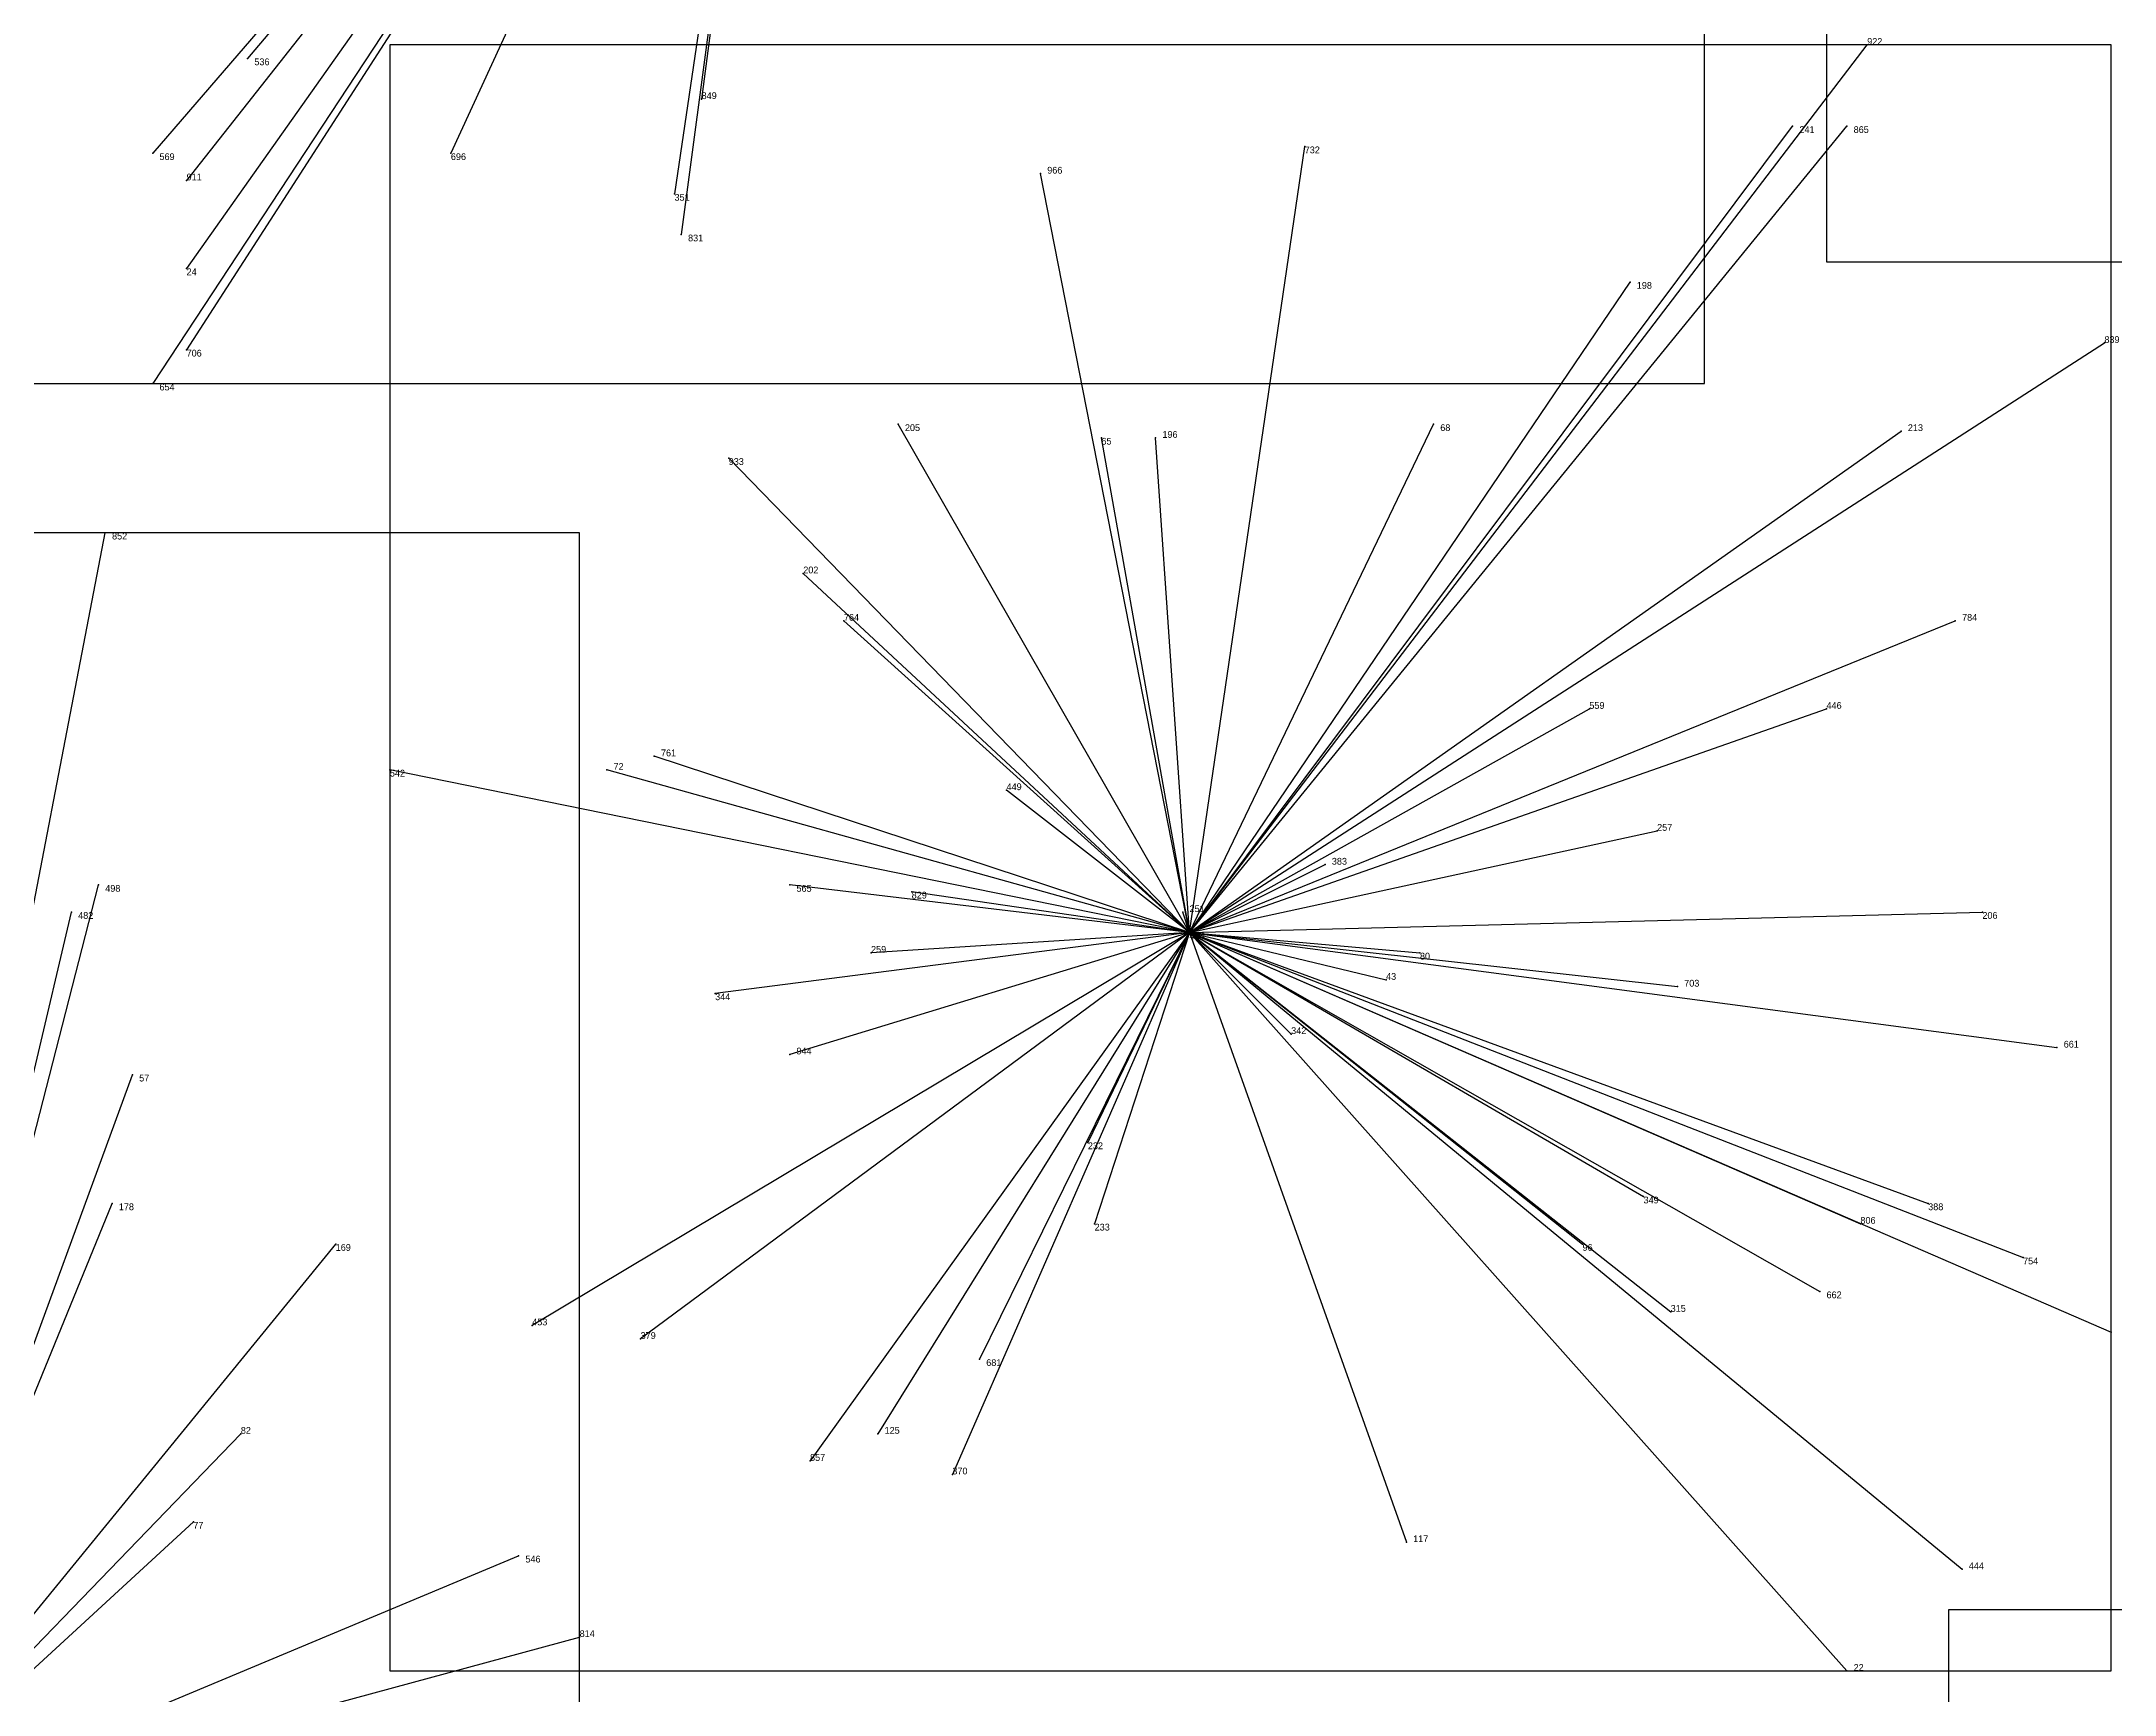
# Model space of a CAD drawing. Extents: x 0 to 1, y 0 to 1.
# Drawn here: x 0.4166 to 0.7225, y 0.2655 to 0.5095 of the extents above; entities that cross this region are included whole.
import ezdxf

# ---------------------------------------------------------------- set-up
doc = ezdxf.new("R2010")
doc.units = 0
for name, color, linetype in [('Clients', 3, 'CONTINUOUS'), ('Facilities', 3, 'CONTINUOUS'), ('Facilities_lines', 3, 'CONTINUOUS'), ('Min_max_boxes', 1, 'CONTINUOUS'), ('Normals', 1, 'CONTINUOUS'), ('Source_points', 5, 'CONTINUOUS'), ('Text', 3, 'CONTINUOUS')]:
    doc.layers.add(name, color=color, linetype=linetype)

msp = doc.modelspace()

# ---------------------------------------------------------------- linework, layer by layer
at = {"layer": 'Clients', "color": 5}
for p in [(0.686, 0.509), (0.447, 0.507), (0.514, 0.501), (0.675, 0.497), (0.683, 0.497), (0.433, 0.493), (0.477, 0.493), (0.603, 0.494), (0.564, 0.49), (0.438, 0.489), (0.51, 0.487), (0.511, 0.481), (0.438, 0.476), (0.651, 0.474), (0.721, 0.465), (0.438, 0.464), (0.433, 0.459), (0.543, 0.453), (0.622, 0.453), (0.573, 0.451), (0.581, 0.451), (0.691, 0.452), (0.518, 0.448), (0.426, 0.437), (0.529, 0.431), (0.535, 0.424), (0.699, 0.424), (0.645, 0.411), (0.68, 0.411), (0.507, 0.404), (0.468, 0.402), (0.5, 0.402), (0.559, 0.399), (0.655, 0.393), (0.606, 0.388), (0.425, 0.385), (0.527, 0.385), (0.545, 0.384), (0.421, 0.381), (0.585, 0.381), (0.703, 0.381), (0.539, 0.375), (0.62, 0.375), (0.615, 0.371), (0.516, 0.369), (0.658, 0.37), (0.601, 0.363), (0.714, 0.361), (0.527, 0.36), (0.43, 0.357), (0.571, 0.347), (0.427, 0.338), (0.653, 0.339), (0.695, 0.338), (0.572, 0.335), (0.685, 0.335), (0.46, 0.332), (0.644, 0.332), (0.709, 0.33), (0.679, 0.325), (0.657, 0.322), (0.489, 0.32), (0.722, 0.319), (0.505, 0.318), (0.555, 0.315), (0.446, 0.304), (0.54, 0.304), (0.53, 0.3), (0.551, 0.298), (0.439, 0.291), (0.618, 0.288), (0.487, 0.286), (0.7, 0.284), (0.496, 0.274), (0.683, 0.269)]:
    msp.add_point(p, dxfattribs=at)
at = {"layer": 'Facilities', "color": 3}
msp.add_point((0.586, 0.378), dxfattribs=at)
at = {"layer": 'Facilities_lines', "color": 3}
for p, q in [((0.527, 0.602), (0.433, 0.493)), ((0.527, 0.602), (0.433, 0.459)), ((0.527, 0.602), (0.438, 0.476)), ((0.527, 0.602), (0.438, 0.464)), ((0.527, 0.602), (0.438, 0.489)), ((0.527, 0.602), (0.447, 0.507)), ((0.527, 0.602), (0.477, 0.493)), ((0.527, 0.602), (0.51, 0.487)), ((0.527, 0.602), (0.511, 0.481)), ((0.527, 0.602), (0.514, 0.501)), ((0.586, 0.378), (0.686, 0.509)), ((0.586, 0.378), (0.675, 0.497)), ((0.586, 0.378), (0.683, 0.497)), ((0.586, 0.378), (0.603, 0.494)), ((0.586, 0.378), (0.564, 0.49)), ((0.586, 0.378), (0.651, 0.474)), ((0.586, 0.378), (0.721, 0.465)), ((0.586, 0.378), (0.543, 0.453)), ((0.586, 0.378), (0.622, 0.453)), ((0.586, 0.378), (0.573, 0.451)), ((0.586, 0.378), (0.581, 0.451)), ((0.586, 0.378), (0.691, 0.452)), ((0.586, 0.378), (0.518, 0.448)), ((0.389, 0.245), (0.426, 0.437)), ((0.586, 0.378), (0.529, 0.431)), ((0.586, 0.378), (0.535, 0.424)), ((0.586, 0.378), (0.699, 0.424)), ((0.586, 0.378), (0.68, 0.411)), ((0.586, 0.378), (0.645, 0.411)), ((0.586, 0.378), (0.507, 0.404)), ((0.586, 0.378), (0.468, 0.402)), ((0.586, 0.378), (0.5, 0.402)), ((0.586, 0.378), (0.559, 0.399)), ((0.586, 0.378), (0.655, 0.393)), ((0.586, 0.378), (0.606, 0.388)), ((0.389, 0.245), (0.425, 0.385)), ((0.586, 0.378), (0.527, 0.385)), ((0.586, 0.378), (0.545, 0.384)), ((0.389, 0.245), (0.421, 0.381)), ((0.586, 0.378), (0.585, 0.381)), ((0.586, 0.378), (0.703, 0.381)), ((0.586, 0.378), (0.489, 0.32)), ((0.586, 0.378), (0.505, 0.318)), ((0.586, 0.378), (0.516, 0.369)), ((0.586, 0.378), (0.527, 0.36)), ((0.586, 0.378), (0.53, 0.3)), ((0.586, 0.378), (0.539, 0.375)), ((0.586, 0.378), (0.54, 0.304)), ((0.586, 0.378), (0.551, 0.298)), ((0.586, 0.378), (0.555, 0.315)), ((0.586, 0.378), (0.571, 0.347)), ((0.586, 0.378), (0.572, 0.335)), ((0.586, 0.378), (0.615, 0.371)), ((0.586, 0.378), (0.644, 0.332)), ((0.586, 0.378), (0.618, 0.288)), ((0.586, 0.378), (0.62, 0.375)), ((0.586, 0.378), (0.657, 0.322)), ((0.586, 0.378), (0.683, 0.269)), ((0.586, 0.378), (0.653, 0.339)), ((0.586, 0.378), (0.601, 0.363)), ((0.586, 0.378), (0.695, 0.338)), ((0.586, 0.378), (0.7, 0.284)), ((0.586, 0.378), (0.714, 0.361)), ((0.586, 0.378), (0.679, 0.325)), ((0.586, 0.378), (0.658, 0.37)), ((0.586, 0.378), (0.722, 0.319)), ((0.586, 0.378), (0.709, 0.33)), ((0.586, 0.378), (0.685, 0.335)), ((0.389, 0.245), (0.43, 0.357)), ((0.389, 0.245), (0.427, 0.338)), ((0.389, 0.245), (0.46, 0.332)), ((0.389, 0.245), (0.446, 0.304)), ((0.389, 0.245), (0.439, 0.291)), ((0.389, 0.245), (0.487, 0.286)), ((0.389, 0.245), (0.496, 0.274))]:
    msp.add_line(p, q, dxfattribs=at)
at = {"layer": 'Min_max_boxes', "color": 1}
for p, q in [((0.68, 0.759), (0.68, 0.477)), ((0.68, 0.759), (0.68, 0.477)), ((0.662, 0.459), (0.662, 0.738)), ((0.662, 0.459), (0.662, 0.738)), ((0.722, 0.509), (0.468, 0.509)), ((0.468, 0.509), (0.468, 0.269)), ((0.722, 0.509), (0.468, 0.509)), ((0.468, 0.509), (0.468, 0.269)), ((0.468, 0.509), (0.468, 0.509)), ((0.722, 0.269), (0.722, 0.509)), ((0.722, 0.269), (0.722, 0.509)), ((0.722, 0.509), (0.722, 0.509)), ((0.68, 0.477), (0.998, 0.477)), ((0.68, 0.477), (0.998, 0.477)), ((0.68, 0.477), (0.68, 0.477)), ((0.389, 0.459), (0.662, 0.459)), ((0.389, 0.459), (0.662, 0.459)), ((0.662, 0.459), (0.662, 0.459)), ((0.496, 0.437), (0.233, 0.437)), ((0.496, 0.437), (0.233, 0.437)), ((0.496, 0.054), (0.496, 0.437)), ((0.496, 0.054), (0.496, 0.437)), ((0.496, 0.437), (0.496, 0.437)), ((0.999, 0.278), (0.698, 0.278)), ((0.698, 0.278), (0.698, 0.002)), ((0.999, 0.278), (0.698, 0.278)), ((0.698, 0.278), (0.698, 0.002)), ((0.698, 0.278), (0.698, 0.278)), ((0.468, 0.269), (0.722, 0.269)), ((0.468, 0.269), (0.722, 0.269)), ((0.468, 0.269), (0.468, 0.269)), ((0.722, 0.269), (0.722, 0.269))]:
    msp.add_line(p, q, dxfattribs=at)
at = {"layer": 'Normals', "color": 1}
for p, q in [((0.686, 0.509), (0.686, 0.509, 0.1)), ((0.447, 0.507), (0.447, 0.507, 0.1)), ((0.514, 0.501), (0.514, 0.501, 0.1)), ((0.675, 0.497), (0.675, 0.497, 0.1)), ((0.683, 0.497), (0.683, 0.497, 0.1)), ((0.433, 0.493), (0.433, 0.493, 0.1)), ((0.477, 0.493), (0.477, 0.493, 0.1)), ((0.603, 0.494), (0.603, 0.494, 0.1)), ((0.564, 0.49), (0.564, 0.49, 0.1)), ((0.438, 0.489), (0.438, 0.489, 0.1)), ((0.51, 0.487), (0.51, 0.487, 0.1)), ((0.511, 0.481), (0.511, 0.481, 0.1)), ((0.438, 0.476), (0.438, 0.476, 0.1)), ((0.651, 0.474), (0.651, 0.474, 0.1)), ((0.721, 0.465), (0.721, 0.465, 0.1)), ((0.438, 0.464), (0.438, 0.464, 0.1)), ((0.433, 0.459), (0.433, 0.459, 0.1)), ((0.543, 0.453), (0.543, 0.453, 0.1)), ((0.622, 0.453), (0.622, 0.453, 0.1)), ((0.573, 0.451), (0.573, 0.451, 0.1)), ((0.581, 0.451), (0.581, 0.451, 0.1)), ((0.691, 0.452), (0.691, 0.452, 0.1)), ((0.518, 0.448), (0.518, 0.448, 0.1)), ((0.426, 0.437), (0.426, 0.437, 0.1)), ((0.529, 0.431), (0.529, 0.431, 0.1)), ((0.535, 0.424), (0.535, 0.424, 0.1)), ((0.699, 0.424), (0.699, 0.424, 0.1)), ((0.645, 0.411), (0.645, 0.411, 0.1)), ((0.68, 0.411), (0.68, 0.411, 0.1)), ((0.507, 0.404), (0.507, 0.404, 0.1)), ((0.468, 0.402), (0.468, 0.402, 0.1)), ((0.5, 0.402), (0.5, 0.402, 0.1)), ((0.559, 0.399), (0.559, 0.399, 0.1)), ((0.655, 0.393), (0.655, 0.393, 0.1)), ((0.606, 0.388), (0.606, 0.388, 0.1)), ((0.425, 0.385), (0.425, 0.385, 0.1)), ((0.527, 0.385), (0.527, 0.385, 0.1)), ((0.545, 0.384), (0.545, 0.384, 0.1)), ((0.421, 0.381), (0.421, 0.381, 0.1)), ((0.585, 0.381), (0.585, 0.381, 0.1)), ((0.703, 0.381), (0.703, 0.381, 0.1)), ((0.586, 0.378), (0.586, 0.378, 0.1)), ((0.539, 0.375), (0.539, 0.375, 0.1)), ((0.62, 0.375), (0.62, 0.375, 0.1)), ((0.615, 0.371), (0.615, 0.371, 0.1)), ((0.516, 0.369), (0.516, 0.369, 0.1)), ((0.658, 0.37), (0.658, 0.37, 0.1)), ((0.601, 0.363), (0.601, 0.363, 0.1)), ((0.714, 0.361), (0.714, 0.361, 0.1)), ((0.527, 0.36), (0.527, 0.36, 0.1)), ((0.43, 0.357), (0.43, 0.357, 0.1)), ((0.571, 0.347), (0.571, 0.347, 0.1)), ((0.427, 0.338), (0.427, 0.338, 0.1)), ((0.653, 0.339), (0.653, 0.339, 0.1)), ((0.695, 0.338), (0.695, 0.338, 0.1)), ((0.572, 0.335), (0.572, 0.335, 0.1)), ((0.685, 0.335), (0.685, 0.335, 0.1)), ((0.46, 0.332), (0.46, 0.332, 0.1)), ((0.644, 0.332), (0.644, 0.332, 0.1)), ((0.709, 0.33), (0.709, 0.33, 0.1)), ((0.679, 0.325), (0.679, 0.325, 0.1)), ((0.657, 0.322), (0.657, 0.322, 0.1)), ((0.489, 0.32), (0.489, 0.32, 0.1)), ((0.722, 0.319), (0.722, 0.319, 0.1)), ((0.505, 0.318), (0.505, 0.318, 0.1)), ((0.555, 0.315), (0.555, 0.315, 0.1)), ((0.446, 0.304), (0.446, 0.304, 0.1)), ((0.54, 0.304), (0.54, 0.304, 0.1)), ((0.53, 0.3), (0.53, 0.3, 0.1)), ((0.551, 0.298), (0.551, 0.298, 0.1)), ((0.439, 0.291), (0.439, 0.291, 0.1)), ((0.618, 0.288), (0.618, 0.288, 0.1)), ((0.487, 0.286), (0.487, 0.286, 0.1)), ((0.7, 0.284), (0.7, 0.284, 0.1)), ((0.496, 0.274), (0.496, 0.274, 0.1)), ((0.683, 0.269), (0.683, 0.269, 0.1))]:
    msp.add_line(p, q, dxfattribs=at)
at = {"layer": 'Source_points', "color": 5}
for p in [(0.686, 0.509), (0.447, 0.507), (0.514, 0.501), (0.675, 0.497), (0.683, 0.497), (0.433, 0.493), (0.477, 0.493), (0.603, 0.494), (0.564, 0.49), (0.438, 0.489), (0.51, 0.487), (0.511, 0.481), (0.438, 0.476), (0.651, 0.474), (0.721, 0.465), (0.438, 0.464), (0.433, 0.459), (0.543, 0.453), (0.622, 0.453), (0.573, 0.451), (0.581, 0.451), (0.691, 0.452), (0.518, 0.448), (0.426, 0.437), (0.529, 0.431), (0.535, 0.424), (0.699, 0.424), (0.645, 0.411), (0.68, 0.411), (0.507, 0.404), (0.468, 0.402), (0.5, 0.402), (0.559, 0.399), (0.655, 0.393), (0.606, 0.388), (0.425, 0.385), (0.527, 0.385), (0.545, 0.384), (0.421, 0.381), (0.585, 0.381), (0.703, 0.381), (0.586, 0.378), (0.539, 0.375), (0.62, 0.375), (0.615, 0.371), (0.516, 0.369), (0.658, 0.37), (0.601, 0.363), (0.714, 0.361), (0.527, 0.36), (0.43, 0.357), (0.571, 0.347), (0.427, 0.338), (0.653, 0.339), (0.695, 0.338), (0.572, 0.335), (0.685, 0.335), (0.46, 0.332), (0.644, 0.332), (0.709, 0.33), (0.679, 0.325), (0.657, 0.322), (0.489, 0.32), (0.722, 0.319), (0.505, 0.318), (0.555, 0.315), (0.446, 0.304), (0.54, 0.304), (0.53, 0.3), (0.551, 0.298), (0.439, 0.291), (0.618, 0.288), (0.487, 0.286), (0.7, 0.284), (0.496, 0.274), (0.683, 0.269)]:
    msp.add_point(p, dxfattribs=at)

# ---------------------------------------------------------------- texts
at = {"layer": 'Text', "color": 3}
for s, p in [('922', (0.686, 0.509)), ('536', (0.448, 0.506)), ('849', (0.514, 0.501)), ('241', (0.676, 0.496)), ('865', (0.684, 0.496)), ('569', (0.434, 0.492)), ('696', (0.477, 0.492)), ('732', (0.603, 0.493)), ('911', (0.438, 0.489)), ('966', (0.565, 0.49)), ('351', (0.51, 0.486)), ('831', (0.512, 0.48)), ('24', (0.438, 0.475)), ('198', (0.652, 0.473)), ('839', (0.721, 0.465)), ('706', (0.438, 0.463)), ('654', (0.434, 0.458)), ('205', (0.544, 0.452)), ('68', (0.623, 0.452)), ('213', (0.692, 0.452)), ('65', (0.573, 0.45)), ('196', (0.582, 0.451)), ('933', (0.518, 0.447)), ('852', (0.427, 0.436)), ('202', (0.529, 0.431)), ('764', (0.535, 0.424)), ('784', (0.7, 0.424)), ('559', (0.645, 0.411)), ('446', (0.68, 0.411)), ('761', (0.508, 0.404)), ('542', (0.468, 0.401)), ('72', (0.501, 0.402)), ('449', (0.559, 0.399)), ('257', (0.655, 0.393)), ('383', (0.607, 0.388)), ('498', (0.426, 0.384)), ('565', (0.528, 0.384)), ('829', (0.545, 0.383)), ('482', (0.422, 0.38)), ('251', (0.586, 0.381)), ('206', (0.703, 0.38)), ('484', (0.586, 0.377)), ('259', (0.539, 0.375)), ('80', (0.62, 0.374)), ('43', (0.615, 0.371)), ('703', (0.659, 0.37)), ('344', (0.516, 0.368)), ('944', (0.528, 0.36)), ('342', (0.601, 0.363)), ('661', (0.715, 0.361)), ('57', (0.431, 0.356)), ('232', (0.571, 0.346)), ('178', (0.428, 0.337)), ('349', (0.653, 0.338)), ('388', (0.695, 0.337)), ('233', (0.572, 0.334)), ('806', (0.685, 0.335)), ('169', (0.46, 0.331)), ('96', (0.644, 0.331)), ('754', (0.709, 0.329)), ('662', (0.68, 0.324)), ('315', (0.657, 0.322)), ('453', (0.489, 0.32)), ('379', (0.505, 0.318)), ('681', (0.556, 0.314)), ('82', (0.446, 0.304)), ('125', (0.541, 0.304)), ('857', (0.53, 0.3)), ('370', (0.551, 0.298)), ('77', (0.439, 0.29)), ('117', (0.619, 0.288)), ('546', (0.488, 0.285)), ('444', (0.701, 0.284)), ('814', (0.496, 0.274)), ('22', (0.684, 0.269))]:
    msp.add_text(s, height=0.001, dxfattribs=at).set_placement(p)

doc.saveas('drawing.dxf')
